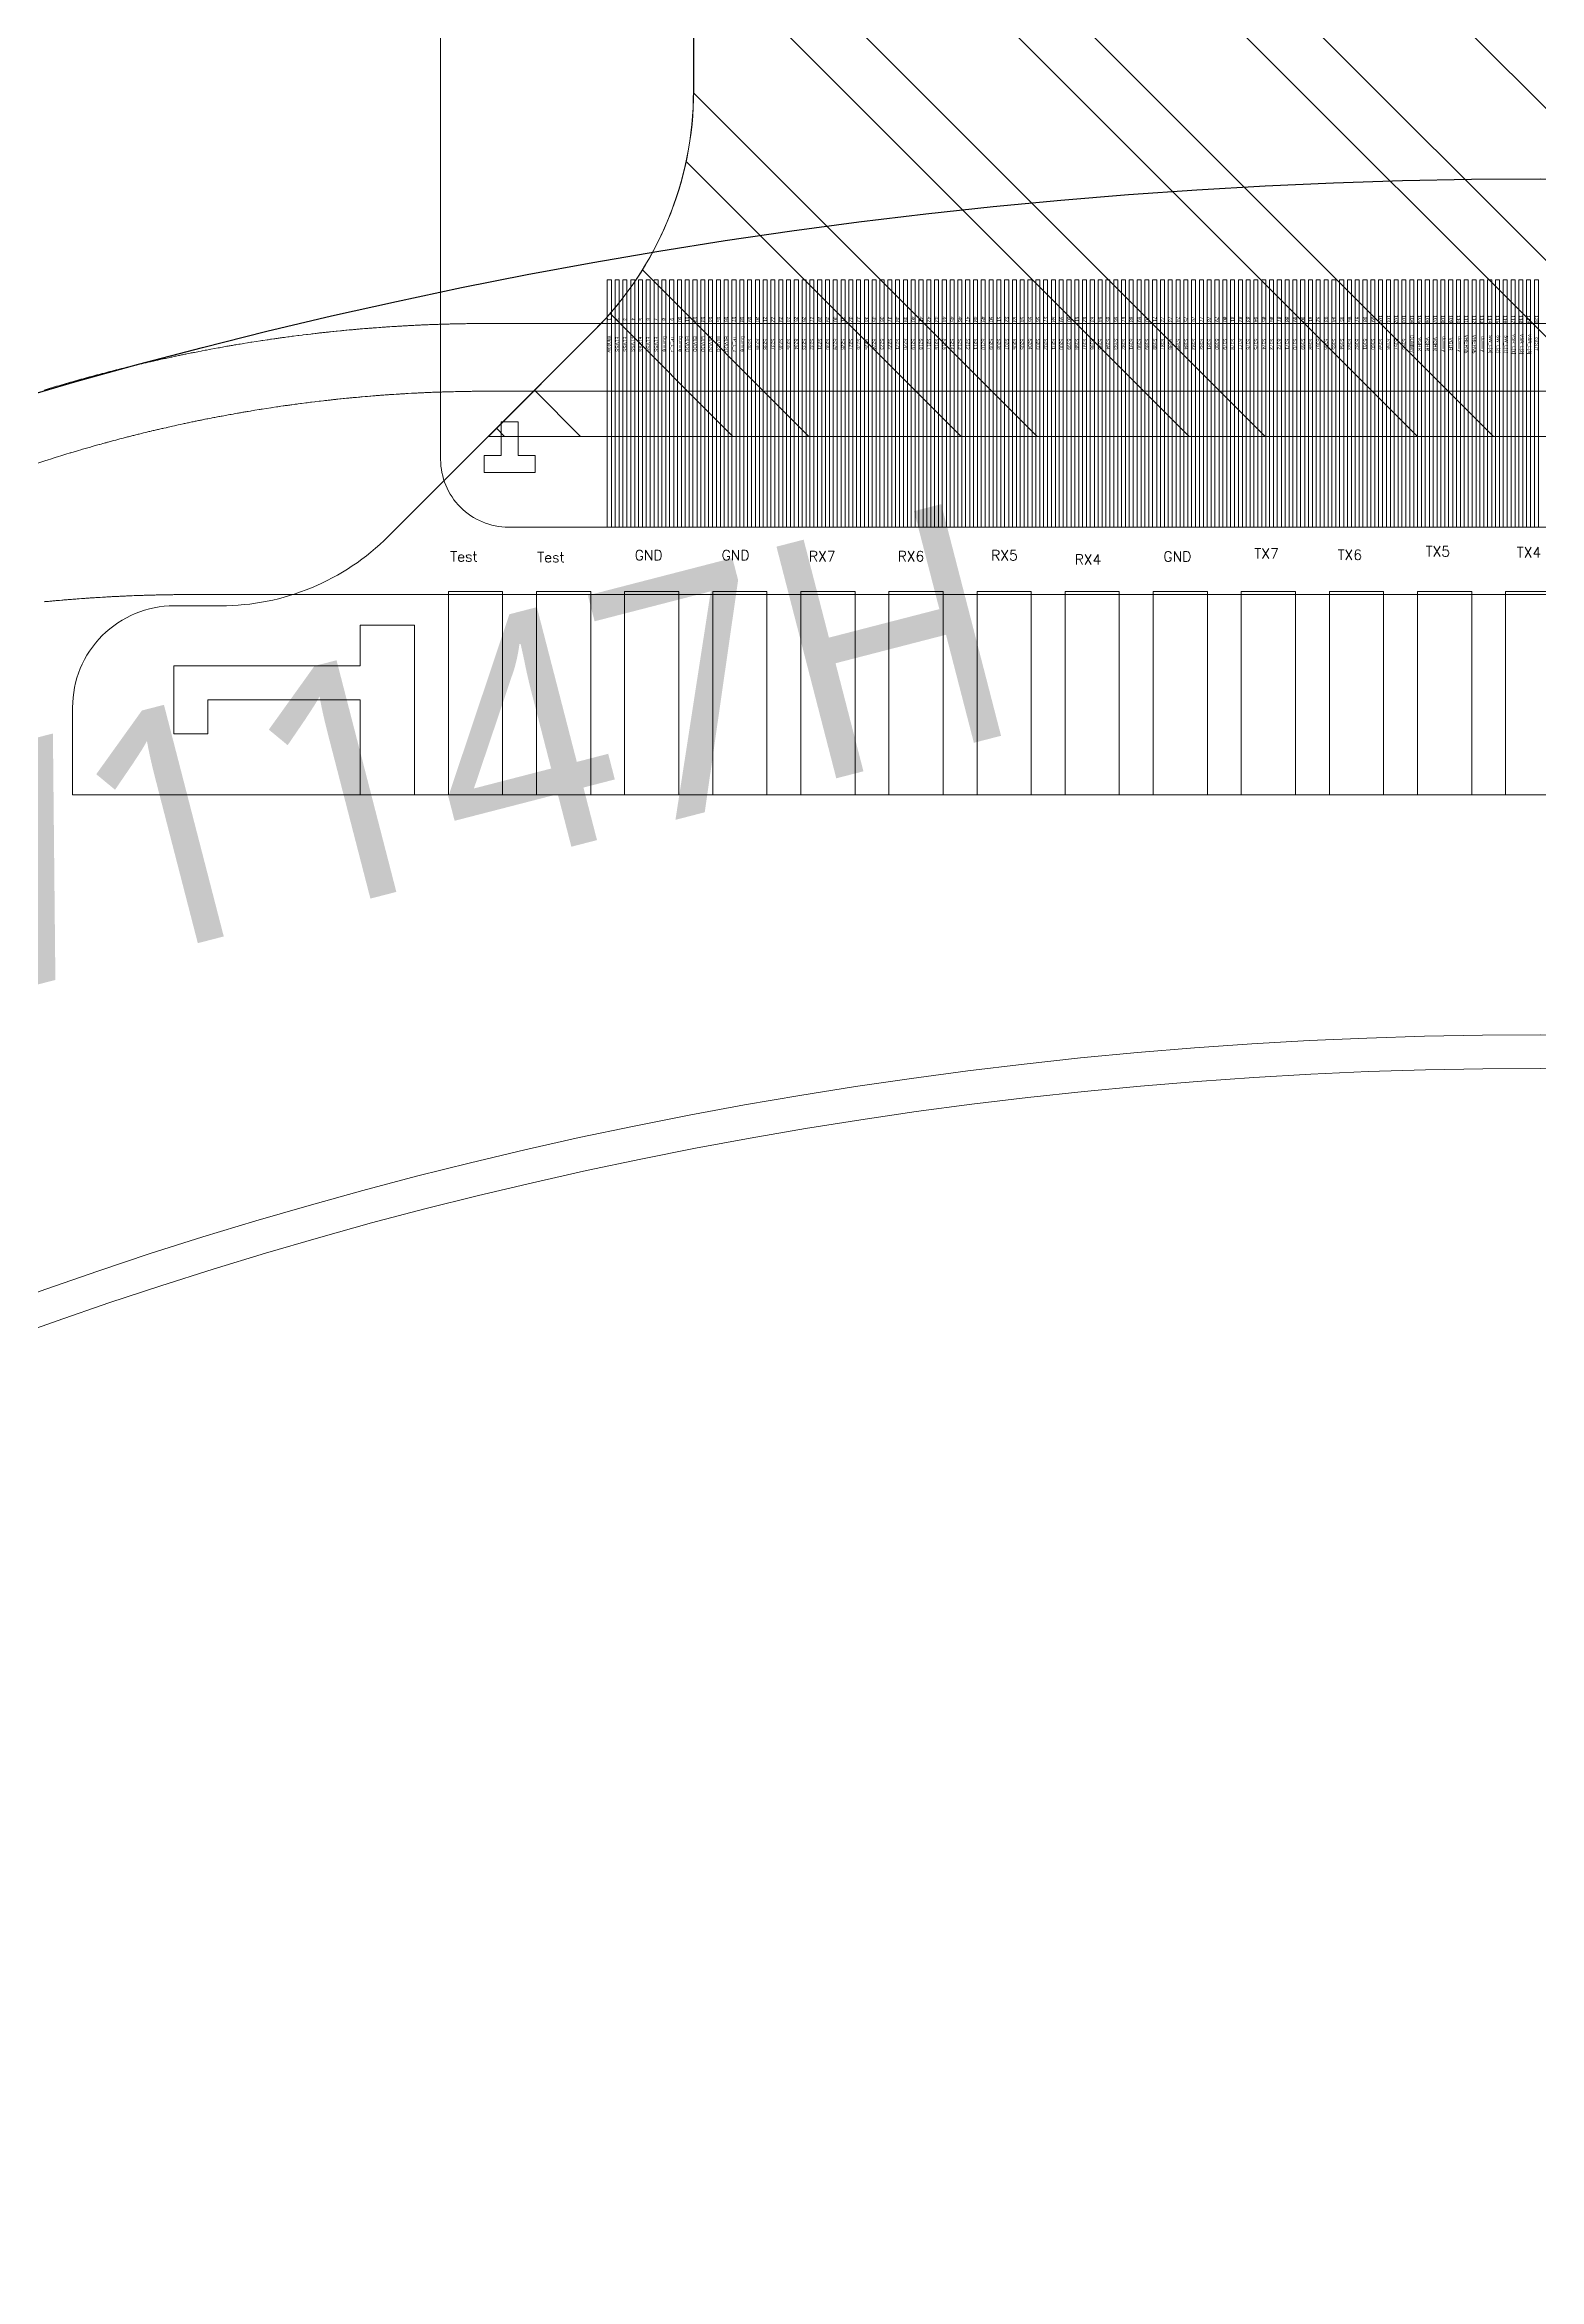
# Model space of a CAD drawing. Header units: millimetres. Extents: x 1403 to 2381, y 158 to 387.
# Drawn here: x 2267.98 to 2272.39, y 290.97 to 297.57 of the extents above; entities that cross this region are included whole.
import ezdxf
from ezdxf.enums import TextEntityAlignment as Align
from ezdxf.lldxf.tags import DXFTag

# ---------------------------------------------------------------- set-up
doc = ezdxf.new("R2010")
doc.units = ezdxf.units.MM
doc.layers.get('0').update_dxf_attribs({"lineweight": 5})
for name, color, linetype, lineweight in [('COF', 2, 'Continuous', 5), ('DIM', 3, 'Continuous', 5), ('Encap', 210, 'Continuous', 5), ('FPC', 50, 'Continuous', 5), ('ITO', 2, 'Continuous', 5), ('lens', 6, 'Continuous', 13)]:
    doc.layers.add(name, color=color, linetype=linetype, lineweight=lineweight)
doc.layers.add('COVER LENS', color=6, linetype='Continuous')
doc.styles.add('MBC_Arial_Font', font='arial.ttf')
doc.styles.get("Standard").update_dxf_attribs({"font": 'txt', "bigfont": 'gbcbig.shx'})
tags = doc.linetypes.add('CENTER', pattern=[0.6, 0.375, -0.075, 0.075, -0.075]).pattern_tags.tags
tags[10:11] = [DXFTag(74, 4), DXFTag(75, 0), DXFTag(340, '0'), DXFTag(46, 1.0), DXFTag(50, 0.0), DXFTag(44, 0.0), DXFTag(45, 0.0)]
tags[8:9] = [DXFTag(74, 4), DXFTag(75, 0), DXFTag(340, '0'), DXFTag(46, 1.0), DXFTag(50, 0.0), DXFTag(44, 0.0), DXFTag(45, 0.0)]
tags[6:7] = [DXFTag(74, 4), DXFTag(75, 0), DXFTag(340, '0'), DXFTag(46, 1.0), DXFTag(50, 0.0), DXFTag(44, 0.0), DXFTag(45, 0.0)]
tags[4:5] = [DXFTag(74, 4), DXFTag(75, 0), DXFTag(340, '0'), DXFTag(46, 1.0), DXFTag(50, 0.0), DXFTag(44, 0.0), DXFTag(45, 0.0)]

# ---------------------------------------------------------------- blocks, each defined once
blk = doc.blocks.new('R104A3M-001-PNL-V01-C')
at = {"layer": 'Encap', "linetype": 'Continuous', "lineweight": 5}
blk.add_lwpolyline([(260.5322, 329.9641), (260.5354, 329.9645), (260.5387, 329.9648), (260.5451, 329.9654), (260.5484, 329.9657), (260.5548, 329.9663), (260.5581, 329.9666), (260.5645, 329.9672), (260.5678, 329.9675), (260.5742, 329.9681), (260.5775, 329.9683), (260.5839, 329.9689), (260.5872, 329.9692), (260.5904, 329.9695), (260.5937, 329.9697), (260.6001, 329.9703), (260.6034, 329.9705), (260.6098, 329.9711), (260.6131, 329.9713), (260.6163, 329.9716), (260.6196, 329.9718), (260.6228, 329.9721), (260.626, 329.9723), (260.6293, 329.9726), (260.6325, 329.9728), (260.6358, 329.9731), (260.6422, 329.9735), (260.6455, 329.9738), (260.6487, 329.974), (260.652, 329.9742), (260.6552, 329.9745), (260.6584, 329.9747), (260.6617, 329.9749), (260.6649, 329.9751), (260.6682, 329.9754), (260.6714, 329.9756), (260.6747, 329.9758), (260.6811, 329.9762), (260.6844, 329.9764), (260.6876, 329.9766), (260.6909, 329.9768), (260.6941, 329.977), (260.6974, 329.9772), (260.7038, 329.9776), (260.7071, 329.9778), (260.7103, 329.978), (260.7136, 329.9782), (260.7168, 329.9784), (260.7201, 329.9785), (260.7265, 329.9789), (260.7298, 329.9791), (260.733, 329.9793), (260.7363, 329.9794), (260.7395, 329.9796), (260.7428, 329.9798), (260.746, 329.9799), (260.7493, 329.9801), (260.7525, 329.9802), (260.7557, 329.9804), (260.759, 329.9805), (260.7622, 329.9807), (260.7655, 329.9808), (260.7687, 329.981), (260.772, 329.9811), (260.7752, 329.9813), (260.7785, 329.9814), (260.7817, 329.9816), (260.785, 329.9817), (260.7882, 329.9818), (260.7915, 329.982), (260.7979, 329.9822), (260.8012, 329.9823), (260.8044, 329.9824), (260.8077, 329.9826), (260.8109, 329.9827), (260.8142, 329.9828), (260.8174, 329.9829), (260.8207, 329.983), (260.8239, 329.9831), (260.8272, 329.9832), (260.8304, 329.9833), (260.8337, 329.9834), (260.8369, 329.9835), (260.8402, 329.9836), (260.8434, 329.9837), (260.8467, 329.9838), (260.8499, 329.9839), (260.8532, 329.984), (260.8564, 329.9841), (260.8596, 329.9841), (260.8629, 329.9842), (260.8661, 329.9843), (260.8694, 329.9844), (260.8726, 329.9844), (260.8759, 329.9845), (260.8791, 329.9846), (260.8824, 329.9846), (260.8856, 329.9847), (260.8889, 329.9848), (260.8921, 329.9848), (260.8954, 329.9849), (260.8986, 329.9849), (260.9019, 329.985), (260.9051, 329.985), (260.9084, 329.9851), (260.9116, 329.9851), (260.9149, 329.9852), (260.9214, 329.9852), (260.9246, 329.9853), (260.9311, 329.9853), (260.9344, 329.9854), (260.9474, 329.9854), (260.9506, 329.9855), (268.9443, 329.9855)], dxfattribs=at)
at = {"layer": 'Encap', "linetype": 'CENTER', "lineweight": 5}
blk.add_circle((264.9483, 315.4122), 13.175, dxfattribs=at)
at = {"layer": 'ITO', "linetype": 'Continuous', "lineweight": 5}
blk.add_lwpolyline([(268.067, 330.7855), (261.828, 330.7855), (261.8248, 330.7854), (261.8118, 330.7854), (261.8085, 330.7853), (261.802, 330.7853), (261.7988, 330.7852), (261.7923, 330.7852), (261.789, 330.7851), (261.7858, 330.7851), (261.7825, 330.785), (261.7793, 330.785), (261.776, 330.7849), (261.7728, 330.7849), (261.7695, 330.7848), (261.7663, 330.7848), (261.763, 330.7847), (261.7598, 330.7846), (261.7565, 330.7846), (261.7533, 330.7845), (261.75, 330.7844), (261.7468, 330.7844), (261.7435, 330.7843), (261.7403, 330.7842), (261.737, 330.7841), (261.7338, 330.7841), (261.7306, 330.784), (261.7273, 330.7839), (261.7241, 330.7838), (261.7208, 330.7837), (261.7176, 330.7836), (261.7143, 330.7835), (261.7111, 330.7834), (261.7078, 330.7833), (261.7046, 330.7832), (261.7013, 330.7831), (261.6981, 330.783), (261.6948, 330.7829), (261.6916, 330.7828), (261.6883, 330.7827), (261.6851, 330.7826), (261.6818, 330.7824), (261.6786, 330.7823), (261.6753, 330.7822), (261.6689, 330.782), (261.6656, 330.7818), (261.6624, 330.7817), (261.6591, 330.7816), (261.6559, 330.7814), (261.6526, 330.7813), (261.6494, 330.7811), (261.6461, 330.781), (261.6429, 330.7808), (261.6396, 330.7807), (261.6364, 330.7805), (261.6331, 330.7804), (261.6299, 330.7802), (261.6267, 330.7801), (261.6234, 330.7799), (261.6202, 330.7798), (261.6169, 330.7796), (261.6137, 330.7794), (261.6104, 330.7793), (261.6072, 330.7791), (261.6039, 330.7789), (261.5975, 330.7785), (261.5942, 330.7784), (261.591, 330.7782), (261.5877, 330.778), (261.5845, 330.7778), (261.5812, 330.7776), (261.5748, 330.7772), (261.5715, 330.777), (261.5683, 330.7768), (261.565, 330.7766), (261.5618, 330.7764), (261.5585, 330.7762), (261.5521, 330.7758), (261.5488, 330.7756), (261.5456, 330.7754), (261.5423, 330.7751), (261.5391, 330.7749), (261.5358, 330.7747), (261.5326, 330.7745), (261.5294, 330.7742), (261.5261, 330.774), (261.5229, 330.7738), (261.5196, 330.7735), (261.5132, 330.7731), (261.5099, 330.7728), (261.5067, 330.7726), (261.5034, 330.7723), (261.5002, 330.7721), (261.497, 330.7718), (261.4937, 330.7716), (261.4905, 330.7713), (261.4872, 330.7711), (261.4808, 330.7705), (261.4775, 330.7703), (261.4711, 330.7697), (261.4678, 330.7695), (261.4646, 330.7692), (261.4613, 330.7689), (261.4549, 330.7683), (261.4516, 330.7681), (261.4452, 330.7675), (261.4419, 330.7672), (261.4355, 330.7666), (261.4322, 330.7663), (261.4258, 330.7657), (261.4225, 330.7654), (261.4161, 330.7648), (261.4128, 330.7645), (261.4096, 330.7641), (261.4063, 330.7638), (261.3967, 330.7629), (261.3934, 330.7625), (261.387, 330.7619), (261.3837, 330.7615), (261.3773, 330.7609), (261.374, 330.7605), (261.3708, 330.7602), (261.3676, 330.7598), (261.3643, 330.7595), (261.3611, 330.7591), (261.3579, 330.7588), (261.3546, 330.7584), (261.3514, 330.7581), (261.3482, 330.7577), (261.345, 330.7574), (261.3417, 330.757), (261.3385, 330.7566), (261.3353, 330.7563), (261.332, 330.7559), (261.3256, 330.7551), (261.3224, 330.7548), (261.3191, 330.7544), (261.3095, 330.7532), (261.3062, 330.7528), (261.2966, 330.7516), (261.2933, 330.7512), (261.2837, 330.75), (261.2804, 330.7496), (261.2676, 330.748), (261.2643, 330.7476), (261.2611, 330.7471), (261.2547, 330.7463), (261.2514, 330.7458), (261.245, 330.745), (261.2418, 330.7445), (261.2386, 330.7441), (261.2353, 330.7437), (261.2321, 330.7432), (261.2289, 330.7428), (261.2257, 330.7423), (261.2225, 330.7419), (261.2193, 330.7414), (261.216, 330.741), (261.2128, 330.7405), (261.2096, 330.7401), (261.2032, 330.7391), (261.2, 330.7387), (261.1967, 330.7382), (261.1935, 330.7377), (261.1903, 330.7373), (261.1775, 330.7353), (261.1743, 330.7349), (261.171, 330.7344), (261.1454, 330.7304), (261.1421, 330.7299), (261.1357, 330.7289), (261.1325, 330.7283), (261.1197, 330.7263), (261.1165, 330.7257), (261.1101, 330.7247), (261.1069, 330.7241), (261.1005, 330.7231), (261.0973, 330.7225), (261.0941, 330.722), (261.0909, 330.7214), (261.0876, 330.7209), (261.0844, 330.7203), (261.0812, 330.7198), (261.078, 330.7192), (261.0748, 330.7187), (261.0716, 330.7181), (261.0684, 330.7176), (261.062, 330.7164), (261.0588, 330.7159), (261.0524, 330.7147), (261.0493, 330.7141), (261.0461, 330.7136), (261.0237, 330.7094), (261.0205, 330.7089), (261.0109, 330.7071), (261.0077, 330.7064), (260.9981, 330.7046), (260.995, 330.704), (260.9886, 330.7028), (260.9854, 330.7021), (260.9758, 330.7003), (260.9726, 330.6996), (260.9694, 330.699), (260.9663, 330.6984), (260.9631, 330.6977), (260.9567, 330.6965), (260.9535, 330.6958), (260.9503, 330.6952), (260.9472, 330.6945), (260.944, 330.6939), (260.9408, 330.6932), (260.9376, 330.6926), (260.9312, 330.6912), (260.9281, 330.6906), (260.9217, 330.6892), (260.9185, 330.6886), (260.9153, 330.6879), (260.9122, 330.6872), (260.909, 330.6865), (260.9058, 330.6859), (260.9026, 330.6852), (260.8995, 330.6845), (260.8899, 330.6824), (260.8868, 330.6817), (260.8836, 330.6811), (260.8772, 330.6797), (260.8741, 330.679), (260.8709, 330.6782), (260.8677, 330.6775), (260.8646, 330.6768), (260.855, 330.6747), (260.8519, 330.674), (260.8487, 330.6733), (260.8455, 330.6725), (260.8424, 330.6718), (260.836, 330.6704), (260.8329, 330.6696), (260.8265, 330.6682), (260.8234, 330.6674), (260.8202, 330.6667), (260.8171, 330.6659), (260.8139, 330.6652), (260.8107, 330.6644), (260.8076, 330.6637), (260.8044, 330.6629), (260.8012, 330.6622), (260.7981, 330.6614), (260.7949, 330.6607), (260.7918, 330.6599), (260.7886, 330.6591), (260.7855, 330.6584), (260.7791, 330.6568), (260.776, 330.6561), (260.7728, 330.6553), (260.7697, 330.6545), (260.7665, 330.6537), (260.7634, 330.653), (260.7602, 330.6522), (260.7571, 330.6514), (260.7539, 330.6506), (260.7508, 330.6498), (260.7476, 330.649), (260.7445, 330.6482), (260.7413, 330.6474), (260.7382, 330.6466), (260.735, 330.6458), (260.7319, 330.645), (260.7287, 330.6442), (260.7256, 330.6434), (260.7224, 330.6426), (260.7193, 330.6418), (260.7161, 330.641), (260.713, 330.6401), (260.7098, 330.6393), (260.7036, 330.6377), (260.7004, 330.6368), (260.6973, 330.636), (260.6941, 330.6352), (260.691, 330.6343), (260.6879, 330.6335), (260.6847, 330.6327), (260.6816, 330.6318), (260.6784, 330.631), (260.6753, 330.6301), (260.6722, 330.6293), (260.669, 330.6284), (260.6659, 330.6276), (260.6628, 330.6267), (260.6596, 330.6259), (260.6565, 330.625), (260.6534, 330.6242), (260.6502, 330.6233), (260.6471, 330.6224), (260.644, 330.6216), (260.6408, 330.6207), (260.6377, 330.6198), (260.6346, 330.619), (260.6314, 330.6181), (260.6221, 330.6154), (260.6189, 330.6145), (260.6158, 330.6137), (260.6096, 330.6119), (260.6064, 330.611), (260.594, 330.6074), (260.5908, 330.6065), (260.5846, 330.6047), (260.5815, 330.6037), (260.5784, 330.6028), (260.5752, 330.6019), (260.569, 330.6001), (260.5659, 330.5991), (260.5566, 330.5964), (260.5534, 330.5954), (260.5503, 330.5945), (260.5472, 330.5935), (260.541, 330.5917), (260.5379, 330.5907), (260.5348, 330.5898), (260.5317, 330.5888)], dxfattribs=at)
blk = doc.blocks.new('R104A3M-001-Fom-V01-A')
at = {"layer": 'DIM', "color": 32, "lineweight": 5}
blk.add_lwpolyline([(3.1156, 15.1733), (-3.1171, 15.1733), (-3.1203, 15.1732), (-3.1334, 15.1732), (-3.1367, 15.1731), (-3.1431, 15.1731), (-3.1463, 15.173), (-3.1529, 15.173), (-3.1562, 15.1729), (-3.1594, 15.1729), (-3.1627, 15.1728), (-3.1659, 15.1728), (-3.1692, 15.1727), (-3.1724, 15.1727), (-3.1757, 15.1726), (-3.1789, 15.1726), (-3.1792, 15.1726), (-3.1853, 15.1724), (-3.1886, 15.1724), (-3.1887, 15.1724), (-3.1952, 15.1722), (-3.1984, 15.1722), (-3.1987, 15.1722), (-3.2017, 15.1721), (-3.2082, 15.1719), (-3.2113, 15.1719), (-3.2114, 15.1719), (-3.2149, 15.1718), (-3.2179, 15.1717), (-3.2214, 15.1716), (-3.2244, 15.1715), (-3.2279, 15.1714), (-3.2309, 15.1713), (-3.2344, 15.1712), (-3.2374, 15.1711), (-3.2409, 15.171), (-3.2439, 15.1709), (-3.2474, 15.1708), (-3.2504, 15.1707), (-3.2539, 15.1706), (-3.254, 15.1706), (-3.2573, 15.1704), (-3.2634, 15.1702), (-3.2669, 15.1701), (-3.2702, 15.17), (-3.2735, 15.1698), (-3.2796, 15.1696), (-3.2799, 15.1696), (-3.2831, 15.1694), (-3.2864, 15.1693), (-3.2896, 15.1691), (-3.2929, 15.169), (-3.2961, 15.1688), (-3.2994, 15.1687), (-3.3026, 15.1685), (-3.3059, 15.1684), (-3.309, 15.1682), (-3.3124, 15.1681), (-3.3157, 15.1679), (-3.3189, 15.1678), (-3.3191, 15.1678), (-3.3253, 15.1674), (-3.3286, 15.1673), (-3.3288, 15.1673), (-3.3321, 15.1671), (-3.3415, 15.1665), (-3.3448, 15.1664), (-3.345, 15.1664), (-3.3483, 15.1662), (-3.3515, 15.166), (-3.3548, 15.1658), (-3.3612, 15.1654), (-3.3645, 15.1652), (-3.3677, 15.165), (-3.371, 15.1648), (-3.3742, 15.1646), (-3.3775, 15.1644), (-3.3839, 15.164), (-3.3872, 15.1638), (-3.3874, 15.1638), (-3.3907, 15.1635), (-3.3969, 15.1631), (-3.4001, 15.1629), (-3.4035, 15.1626), (-3.4099, 15.1622), (-3.4101, 15.1622), (-3.4134, 15.1619), (-3.4198, 15.1615), (-3.4231, 15.1612), (-3.4263, 15.161), (-3.4296, 15.1607), (-3.4325, 15.1605), (-3.4359, 15.1602), (-3.4392, 15.16), (-3.4424, 15.1597), (-3.4457, 15.1595), (-3.4521, 15.1589), (-3.4554, 15.1587), (-3.4618, 15.1581), (-3.4651, 15.1579), (-3.4653, 15.1578), (-3.4686, 15.1575), (-3.478, 15.1567), (-3.4813, 15.1565), (-3.4847, 15.1561), (-3.488, 15.1558), (-3.4944, 15.1552), (-3.4977, 15.1549), (-3.5041, 15.1543), (-3.5074, 15.154), (-3.5138, 15.1534), (-3.514, 15.1534), (-3.5172, 15.153), (-3.5236, 15.1524), (-3.5302, 15.1518), (-3.5335, 15.1514), (-3.5399, 15.1508), (-3.5432, 15.1504), (-3.5496, 15.1498), (-3.5529, 15.1494), (-3.5557, 15.1492), (-3.5592, 15.1487), (-3.5625, 15.1484), (-3.5654, 15.1481), (-3.569, 15.1477), (-3.5723, 15.1473), (-3.5751, 15.1471), (-3.5783, 15.1467), (-3.5819, 15.1463), (-3.5821, 15.1463), (-3.588, 15.1456), (-3.5916, 15.1452), (-3.5918, 15.1452), (-3.6009, 15.1441), (-3.6045, 15.1437), (-3.6047, 15.1437), (-3.6143, 15.1425), (-3.6176, 15.1421), (-3.6272, 15.1409), (-3.6305, 15.1405), (-3.6401, 15.1393), (-3.6434, 15.1389), (-3.6562, 15.1373), (-3.6565, 15.1373), (-3.6593, 15.1368), (-3.6662, 15.136), (-3.6695, 15.1355), (-3.6754, 15.1347), (-3.6786, 15.1342), (-3.6852, 15.1334), (-3.6855, 15.1334), (-3.6883, 15.1329), (-3.6915, 15.1325), (-3.6947, 15.132), (-3.6979, 15.1316), (-3.7015, 15.1311), (-3.7048, 15.1307), (-3.7076, 15.1302), (-3.7108, 15.1298), (-3.7172, 15.1288), (-3.7209, 15.1284), (-3.7212, 15.1283), (-3.7269, 15.1274), (-3.7301, 15.127), (-3.7429, 15.125), (-3.7466, 15.1246), (-3.7469, 15.1245), (-3.7725, 15.1205), (-3.7758, 15.12), (-3.7787, 15.1196), (-3.7819, 15.119), (-3.7947, 15.117), (-3.7979, 15.1164), (-3.8043, 15.1154), (-3.8075, 15.1148), (-3.8139, 15.1138), (-3.8171, 15.1132), (-3.8203, 15.1127), (-3.8239, 15.112), (-3.8272, 15.1115), (-3.83, 15.111), (-3.8332, 15.1105), (-3.8364, 15.1099), (-3.8396, 15.1094), (-3.8428, 15.1088), (-3.846, 15.1083), (-3.8524, 15.1071), (-3.8556, 15.1066), (-3.8584, 15.106), (-3.8645, 15.1049), (-3.8683, 15.1043), (-3.8907, 15.1001), (-3.8939, 15.0996), (-3.8976, 15.0989), (-3.9008, 15.0982), (-3.9127, 15.0959), (-3.9158, 15.0953), (-3.9199, 15.0946), (-3.9231, 15.0939), (-3.9327, 15.0921), (-3.9359, 15.0914), (-3.9414, 15.0903), (-3.9416, 15.0903), (-3.9454, 15.0895), (-3.9518, 15.0883), (-3.955, 15.0876), (-3.9575, 15.0871), (-3.9606, 15.0864), (-3.9645, 15.0857), (-3.9677, 15.085), (-3.9709, 15.0844), (-3.9767, 15.0831), (-3.9798, 15.0825), (-3.9868, 15.081), (-3.9899, 15.0804), (-3.9927, 15.0798), (-3.9995, 15.0783), (-4.0026, 15.0777), (-4.0054, 15.0771), (-4.015, 15.075), (-4.021, 15.0736), (-4.0249, 15.0729), (-4.0277, 15.0723), (-4.0279, 15.0722), (-4.0317, 15.0713), (-4.0372, 15.0701), (-4.0403, 15.0694), (-4.0499, 15.0673), (-4.053, 15.0666), (-4.0539, 15.0664), (-4.0565, 15.0657), (-4.0625, 15.0644), (-4.0659, 15.0636), (-4.069, 15.0628), (-4.0754, 15.0614), (-4.0785, 15.0606), (-4.0817, 15.0599), (-4.0848, 15.0591), (-4.0887, 15.0583), (-4.0913, 15.0576), (-4.0944, 15.0569), (-4.0982, 15.056), (-4.1007, 15.0554), (-4.1038, 15.0546), (-4.107, 15.0539), (-4.1072, 15.0539), (-4.1134, 15.0523), (-4.1165, 15.0516), (-4.1229, 15.05), (-4.126, 15.0493), (-4.1262, 15.0493), (-4.1293, 15.0485), (-4.1355, 15.0469), (-4.1386, 15.0462), (-4.1388, 15.0462), (-4.1419, 15.0454), (-4.1451, 15.0446), (-4.1482, 15.0438), (-4.1514, 15.043), (-4.1545, 15.0422), (-4.1577, 15.0414), (-4.1608, 15.0406), (-4.164, 15.0398), (-4.1671, 15.039), (-4.1703, 15.0382), (-4.1734, 15.0374), (-4.1766, 15.0366), (-4.1797, 15.0358), (-4.18, 15.0357), (-4.1831, 15.0348), (-4.1892, 15.0333), (-4.1926, 15.0324), (-4.1958, 15.0315), (-4.2017, 15.03), (-4.202, 15.0299), (-4.2044, 15.0292), (-4.2111, 15.0275), (-4.2114, 15.0274), (-4.2145, 15.0265), (-4.2177, 15.0257), (-4.2201, 15.025), (-4.224, 15.024), (-4.2272, 15.0231), (-4.2295, 15.0225), (-4.2333, 15.0214), (-4.2365, 15.0206), (-4.2389, 15.0199), (-4.2428, 15.0189), (-4.2431, 15.0188), (-4.2483, 15.0173), (-4.2522, 15.0163), (-4.2525, 15.0162), (-4.2577, 15.0147), (-4.2616, 15.0137), (-4.2619, 15.0136), (-4.2712, 15.0109), (-4.2773, 15.0092), (-4.2796, 15.0086), (-4.2837, 15.0074), (-4.2869, 15.0065), (-4.2993, 15.0029), (-4.3025, 15.002), (-4.3051, 15.0013), (-4.3082, 15.0003), (-4.3149, 14.9983), (-4.3181, 14.9974), (-4.3207, 14.9967), (-4.3238, 14.9957), (-4.334, 14.9927), (-4.3372, 14.9917), (-4.3394, 14.9911), (-4.3425, 14.9901), (-4.3487, 14.9883), (-4.3518, 14.9873), (-4.3549, 14.9864), (-4.358, 14.9854), (-4.3611, 14.9845), (-4.3642, 14.9835), (-4.3673, 14.9826), (-4.3735, 14.9806), (-4.3766, 14.9797), (-4.3805, 14.9784), (-4.3837, 14.9775), (-4.3922, 14.9748), (-4.3943, 14.9741), (-4.3945, 14.9741), (-4.4076, 14.9699), (-4.4107, 14.969), (-4.4351, 14.9611)], dxfattribs=at)
blk = doc.blocks.new('R104A3M-002-COF-V01-C')
at = {"layer": 'COF', "color": 4}
blk.add_lwpolyline([(532.5433, -65.0132), (526.4759, -65.0132, 0.414214), (526.2759, -65.2132), (526.2759, -67.9069, -0.26363), (526.1786, -68.0784), (524.7526, -68.9327, 0.26363), (524.5096, -69.3617), (524.5096, -72.2351, -0.201366), (524.4497, -72.3779), (523.2514, -73.5537, 0.201366), (523.1915, -73.6964), (523.1915, -76.3515, 0.414214), (523.3915, -76.5515), (535.6276, -76.5515, 0.414214), (535.8276, -76.3515), (535.8276, -73.6964, 0.201366), (535.7677, -73.5537), (534.5695, -72.3779, -0.201366), (534.5096, -72.2351), (534.5096, -69.3617, 0.26363), (534.2665, -68.9327), (532.8405, -68.0784, -0.26363), (532.7433, -67.9069), (532.7433, -65.2132, 0.414214)], format="xyb", close=True, dxfattribs=at)
at = {"layer": 'COF'}
for points in [[(529.5036, -65.0132), (529.5036, -65.7432), (529.5156, -65.7432), (529.5156, -65.0132)], [(529.5386, -65.0132), (529.5386, -65.7432), (529.5266, -65.7432), (529.5266, -65.0132)], [(529.5615, -65.0132), (529.5615, -65.7432), (529.5495, -65.7432), (529.5495, -65.0132)], [(529.5845, -65.0132), (529.5845, -65.7432), (529.5725, -65.7432), (529.5725, -65.0132)], [(529.6075, -65.0132), (529.6075, -65.7432), (529.5955, -65.7432), (529.5955, -65.0132)], [(529.6305, -65.0132), (529.6305, -65.7432), (529.6185, -65.7432), (529.6185, -65.0132)], [(529.6535, -65.0132), (529.6535, -65.7432), (529.6415, -65.7432), (529.6415, -65.0132)], [(529.6995, -65.0132), (529.6875, -65.0132), (529.6875, -65.7432), (529.6995, -65.7432)], [(529.7225, -65.0132), (529.7105, -65.0132), (529.7105, -65.7432), (529.7225, -65.7432)], [(529.7685, -65.0132), (529.7685, -65.7432), (529.7565, -65.7432), (529.7565, -65.0132)], [(529.8144, -65.0132), (529.8024, -65.0132), (529.8024, -65.7432), (529.8144, -65.7432)], [(529.8374, -65.0132), (529.8254, -65.0132), (529.8254, -65.7432), (529.8374, -65.7432)], [(529.8604, -65.0132), (529.8484, -65.0132), (529.8484, -65.7432), (529.8604, -65.7432)], [(529.9064, -65.0132), (529.8944, -65.0132), (529.8944, -65.7432), (529.9064, -65.7432)], [(529.9294, -65.0132), (529.9174, -65.0132), (529.9174, -65.7432), (529.9294, -65.7432)], [(529.9524, -65.0132), (529.9404, -65.0132), (529.9404, -65.7432), (529.9524, -65.7432)], [(529.9754, -65.0132), (529.9754, -65.7432), (529.9634, -65.7432), (529.9634, -65.0132)], [(529.9984, -65.0132), (529.9864, -65.0132), (529.9864, -65.7432), (529.9984, -65.7432)], [(530.0214, -65.0132), (530.0214, -65.7432), (530.0094, -65.7432), (530.0094, -65.0132)], [(530.0444, -65.0132), (530.0444, -65.7432), (530.0324, -65.7432), (530.0324, -65.0132)], [(530.0673, -65.0132), (530.0673, -65.7432), (530.0553, -65.7432), (530.0553, -65.0132)], [(530.0903, -65.0132), (530.0903, -65.7432), (530.0783, -65.7432), (530.0783, -65.0132)], [(530.1133, -65.0132), (530.1013, -65.0132), (530.1013, -65.7432), (530.1133, -65.7432)], [(530.1363, -65.0132), (530.1363, -65.7432), (530.1243, -65.7432), (530.1243, -65.0132)], [(530.1593, -65.0132), (530.1473, -65.0132), (530.1473, -65.7432), (530.1593, -65.7432)], [(530.1823, -65.0132), (530.1703, -65.0132), (530.1703, -65.7432), (530.1823, -65.7432)], [(530.2053, -65.0132), (530.2053, -65.7432), (530.1933, -65.7432), (530.1933, -65.0132)], [(530.2283, -65.0132), (530.2163, -65.0132), (530.2163, -65.7432), (530.2283, -65.7432)], [(530.2513, -65.0132), (530.2513, -65.7432), (530.2393, -65.7432), (530.2393, -65.0132)], [(530.2743, -65.0132), (530.2743, -65.7432), (530.2623, -65.7432), (530.2623, -65.0132)], [(530.2973, -65.0132), (530.2973, -65.7432), (530.2853, -65.7432), (530.2853, -65.0132)], [(530.3202, -65.0132), (530.3082, -65.0132), (530.3082, -65.7432), (530.3202, -65.7432)], [(530.3432, -65.0132), (530.3312, -65.0132), (530.3312, -65.7432), (530.3432, -65.7432)], [(530.3662, -65.0132), (530.3662, -65.7432), (530.3542, -65.7432), (530.3542, -65.0132)], [(530.3892, -65.0132), (530.3772, -65.0132), (530.3772, -65.7432), (530.3892, -65.7432)], [(530.4122, -65.0132), (530.4122, -65.7432), (530.4002, -65.7432), (530.4002, -65.0132)], [(530.4352, -65.0132), (530.4352, -65.7432), (530.4232, -65.7432), (530.4232, -65.0132)], [(530.4582, -65.0132), (530.4582, -65.7432), (530.4462, -65.7432), (530.4462, -65.0132)], [(530.4812, -65.0132), (530.4692, -65.0132), (530.4692, -65.7432), (530.4812, -65.7432)], [(530.5042, -65.0132), (530.5042, -65.7432), (530.4922, -65.7432), (530.4922, -65.0132)], [(530.5272, -65.0132), (530.5152, -65.0132), (530.5152, -65.7432), (530.5272, -65.7432)], [(530.5502, -65.0132), (530.5382, -65.0132), (530.5382, -65.7432), (530.5502, -65.7432)], [(530.5731, -65.0132), (530.5731, -65.7432), (530.5611, -65.7432), (530.5611, -65.0132)], [(530.5961, -65.0132), (530.5841, -65.0132), (530.5841, -65.7432), (530.5961, -65.7432)], [(530.6191, -65.0132), (530.6191, -65.7432), (530.6071, -65.7432), (530.6071, -65.0132)], [(530.6421, -65.0132), (530.6421, -65.7432), (530.6301, -65.7432), (530.6301, -65.0132)], [(530.6651, -65.0132), (530.6531, -65.0132), (530.6531, -65.7432), (530.6651, -65.7432)], [(530.6881, -65.0132), (530.6881, -65.7432), (530.6761, -65.7432), (530.6761, -65.0132)], [(530.7111, -65.0132), (530.6991, -65.0132), (530.6991, -65.7432), (530.7111, -65.7432)], [(530.7341, -65.0132), (530.7221, -65.0132), (530.7221, -65.7432), (530.7341, -65.7432)], [(530.7571, -65.0132), (530.7451, -65.0132), (530.7451, -65.7432), (530.7571, -65.7432)], [(530.7801, -65.0132), (530.7801, -65.7432), (530.7681, -65.7432), (530.7681, -65.0132)], [(530.8031, -65.0132), (530.8031, -65.7432), (530.7911, -65.7432), (530.7911, -65.0132)], [(530.826, -65.0132), (530.826, -65.7432), (530.814, -65.7432), (530.814, -65.0132)], [(530.849, -65.0132), (530.849, -65.7432), (530.837, -65.7432), (530.837, -65.0132)], [(530.872, -65.0132), (530.872, -65.7432), (530.86, -65.7432), (530.86, -65.0132)], [(530.895, -65.0132), (530.895, -65.7432), (530.883, -65.7432), (530.883, -65.0132)], [(530.918, -65.0132), (530.906, -65.0132), (530.906, -65.7432), (530.918, -65.7432)], [(530.941, -65.0132), (530.941, -65.7432), (530.929, -65.7432), (530.929, -65.0132)], [(530.952, -65.0132), (530.964, -65.0132), (530.964, -65.7432), (530.952, -65.7432)], [(530.987, -65.0132), (530.975, -65.0132), (530.975, -65.7432), (530.987, -65.7432)], [(531.01, -65.0132), (531.01, -65.7432), (530.998, -65.7432), (530.998, -65.0132)], [(531.033, -65.0132), (531.021, -65.0132), (531.021, -65.7432), (531.033, -65.7432)], [(531.056, -65.0132), (531.056, -65.7432), (531.044, -65.7432), (531.044, -65.0132)], [(531.0789, -65.0132), (531.0669, -65.0132), (531.0669, -65.7432), (531.0789, -65.7432)], [(531.1019, -65.0132), (531.0899, -65.0132), (531.0899, -65.7432), (531.1019, -65.7432)], [(531.1249, -65.0132), (531.1129, -65.0132), (531.1129, -65.7432), (531.1249, -65.7432)], [(531.1479, -65.0132), (531.1479, -65.7432), (531.1359, -65.7432), (531.1359, -65.0132)], [(531.1709, -65.0132), (531.1589, -65.0132), (531.1589, -65.7432), (531.1709, -65.7432)], [(531.1939, -65.0132), (531.1939, -65.7432), (531.1819, -65.7432), (531.1819, -65.0132)], [(531.2169, -65.0132), (531.2169, -65.7432), (531.2049, -65.7432), (531.2049, -65.0132)], [(531.2399, -65.0132), (531.2279, -65.0132), (531.2279, -65.7432), (531.2399, -65.7432)], [(531.2629, -65.0132), (531.2629, -65.7432), (531.2509, -65.7432), (531.2509, -65.0132)], [(531.2859, -65.0132), (531.2859, -65.7432), (531.2739, -65.7432), (531.2739, -65.0132)], [(531.3089, -65.0132), (531.3089, -65.7432), (531.2969, -65.7432), (531.2969, -65.0132)], [(531.3318, -65.0132), (531.3198, -65.0132), (531.3198, -65.7432), (531.3318, -65.7432)], [(531.3548, -65.0132), (531.3548, -65.7432), (531.3428, -65.7432), (531.3428, -65.0132)], [(531.3778, -65.0132), (531.3658, -65.0132), (531.3658, -65.7432), (531.3778, -65.7432)], [(531.4008, -65.0132), (531.4008, -65.7432), (531.3888, -65.7432), (531.3888, -65.0132)], [(531.4238, -65.0132), (531.4118, -65.0132), (531.4118, -65.7432), (531.4238, -65.7432)], [(531.4468, -65.0132), (531.4348, -65.0132), (531.4348, -65.7432), (531.4468, -65.7432)], [(531.4698, -65.0132), (531.4578, -65.0132), (531.4578, -65.7432), (531.4698, -65.7432)], [(531.4928, -65.0132), (531.4808, -65.0132), (531.4808, -65.7432), (531.4928, -65.7432)], [(531.5158, -65.0132), (531.5158, -65.7432), (531.5038, -65.7432), (531.5038, -65.0132)], [(531.5388, -65.0132), (531.5268, -65.0132), (531.5268, -65.7432), (531.5388, -65.7432)], [(531.5617, -65.0132), (531.5617, -65.7432), (531.5497, -65.7432), (531.5497, -65.0132)], [(531.5847, -65.0132), (531.5847, -65.7432), (531.5727, -65.7432), (531.5727, -65.0132)], [(531.6077, -65.0132), (531.6077, -65.7432), (531.5957, -65.7432), (531.5957, -65.0132)], [(531.6307, -65.0132), (531.6187, -65.0132), (531.6187, -65.7432), (531.6307, -65.7432)], [(531.6537, -65.0132), (531.6537, -65.7432), (531.6417, -65.7432), (531.6417, -65.0132)], [(531.6767, -65.0132), (531.6647, -65.0132), (531.6647, -65.7432), (531.6767, -65.7432)], [(531.6997, -65.0132), (531.6877, -65.0132), (531.6877, -65.7432), (531.6997, -65.7432)], [(531.7227, -65.0132), (531.7227, -65.7432), (531.7107, -65.7432), (531.7107, -65.0132)], [(531.7457, -65.0132), (531.7337, -65.0132), (531.7337, -65.7432), (531.7457, -65.7432)], [(531.7687, -65.0132), (531.7687, -65.7432), (531.7567, -65.7432), (531.7567, -65.0132)], [(531.7917, -65.0132), (531.7797, -65.0132), (531.7797, -65.7432), (531.7917, -65.7432)], [(531.8146, -65.0132), (531.8026, -65.0132), (531.8026, -65.7432), (531.8146, -65.7432)], [(531.8376, -65.0132), (531.8376, -65.7432), (531.8256, -65.7432), (531.8256, -65.0132)], [(531.8606, -65.0132), (531.8486, -65.0132), (531.8486, -65.7432), (531.8606, -65.7432)], [(531.8836, -65.0132), (531.8836, -65.7432), (531.8716, -65.7432), (531.8716, -65.0132)], [(531.9066, -65.0132), (531.8946, -65.0132), (531.8946, -65.7432), (531.9066, -65.7432)], [(531.9296, -65.0132), (531.9296, -65.7432), (531.9176, -65.7432), (531.9176, -65.0132)], [(531.9526, -65.0132), (531.9526, -65.7432), (531.9406, -65.7432), (531.9406, -65.0132)], [(531.9756, -65.0132), (531.9636, -65.0132), (531.9636, -65.7432), (531.9756, -65.7432)], [(531.9986, -65.0132), (531.9986, -65.7432), (531.9866, -65.7432), (531.9866, -65.0132)], [(532.0216, -65.0132), (532.0216, -65.7432), (532.0096, -65.7432), (532.0096, -65.0132)], [(532.0446, -65.0132), (532.0446, -65.7432), (532.0326, -65.7432), (532.0326, -65.0132)], [(532.0675, -65.0132), (532.0555, -65.0132), (532.0555, -65.7432), (532.0675, -65.7432)], [(532.0905, -65.0132), (532.0905, -65.7432), (532.0785, -65.7432), (532.0785, -65.0132)], [(532.1135, -65.7432), (532.1135, -65.0132), (532.1015, -65.0132), (532.1015, -65.7432)], [(532.1365, -65.0132), (532.1245, -65.0132), (532.1245, -65.7432), (532.1365, -65.7432)], [(532.1595, -65.0132), (532.1595, -65.7432), (532.1475, -65.7432), (532.1475, -65.0132)], [(532.1825, -65.0132), (532.1705, -65.0132), (532.1705, -65.7432), (532.1825, -65.7432)], [(532.2055, -65.0132), (532.2055, -65.7432), (532.1935, -65.7432), (532.1935, -65.0132)], [(532.2285, -65.0132), (532.2165, -65.0132), (532.2165, -65.7432), (532.2285, -65.7432)], [(532.2515, -65.0132), (532.2395, -65.0132), (532.2395, -65.7432), (532.2515, -65.7432)], [(532.5146, -65.2243), (532.5146, -65.3243), (532.5646, -65.3243), (532.5646, -65.2243), (532.6146, -65.2243), (532.6146, -65.1743), (532.4646, -65.1743), (532.4646, -65.2243)]]:
    blk.add_lwpolyline(points, close=True, dxfattribs=at)
at = {"layer": 'COF', "color": 1}
for points in [[(529.6765, -65.0132), (529.6645, -65.0132), (529.6645, -65.7432), (529.6765, -65.7432)], [(529.7455, -65.0132), (529.7455, -65.7432), (529.7335, -65.7432), (529.7335, -65.0132)], [(529.7915, -65.0132), (529.7915, -65.7432), (529.7795, -65.7432), (529.7795, -65.0132)], [(529.8834, -65.0132), (529.8834, -65.7432), (529.8714, -65.7432), (529.8714, -65.0132)]]:
    blk.add_lwpolyline(points, close=True, dxfattribs=at)
at = {"layer": 'COF', "color": 6, "ltscale": 10, "style": 'MBC_Arial_Font'}
for s, p in [('GOUT', (529.5143, -65.5534)), ('VSR_L[3]', (529.5346, -65.5534)), ('VSR_L[2]', (529.5576, -65.5534)), ('VSR_L[1]', (529.5806, -65.5534)), ('SW_L[1]', (529.6036, -65.5534)), ('SW_L[2]', (529.6266, -65.5534)), ('SW_L[3]', (529.6496, -65.5534)), ('dummy', (529.6723, -65.5534)), ('VREFN5', (529.698, -65.5534)), ('VREFN5', (529.721, -65.5534)), ('dummy', (529.7412, -65.5534)), ('VGLR', (529.7672, -65.5534)), ('dummy', (529.7872, -65.5534)), ('VGHR', (529.8131, -65.5534)), ('VGHR', (529.8361, -65.5534)), ('VGHR', (529.8591, -65.5534)), ('DUMMY', (529.8819, -65.5534)), ('S156', (529.9051, -65.5534)), ('S157', (529.9281, -65.5534)), ('S158', (529.9511, -65.5534)), ('S159', (529.9741, -65.5534)), ('S160', (529.9971, -65.5534)), ('S161', (530.0201, -65.5534)), ('S162', (530.0431, -65.5534)), ('S163', (530.066, -65.5534)), ('S164', (530.089, -65.5534)), ('S165', (530.112, -65.5534)), ('S166', (530.135, -65.5534)), ('S167', (530.158, -65.5534)), ('S168', (530.181, -65.5534)), ('S169', (530.204, -65.5534)), ('S170', (530.227, -65.5534)), ('S171', (530.25, -65.5534)), ('S172', (530.273, -65.5534)), ('S173', (530.2959, -65.5534)), ('S174', (530.3189, -65.5534)), ('S175', (530.3419, -65.5534)), ('S176', (530.3649, -65.5534)), ('S177', (530.3879, -65.5534)), ('S178', (530.4109, -65.5534)), ('S179', (530.4339, -65.5534)), ('S180', (530.4569, -65.5534)), ('S181', (530.4799, -65.5534)), ('S182', (530.5029, -65.5534)), ('S183', (530.5259, -65.5534)), ('S184', (530.5488, -65.5534)), ('S185', (530.5718, -65.5534)), ('S186', (530.5948, -65.5534)), ('S187', (530.6178, -65.5534)), ('S188', (530.6408, -65.5534)), ('S189', (530.6638, -65.5534)), ('S190', (530.6868, -65.5534)), ('S191', (530.7098, -65.5534)), ('S192', (530.7328, -65.5534)), ('S193', (530.7558, -65.5534)), ('S194', (530.7788, -65.5534)), ('S195', (530.8017, -65.5534)), ('S196', (530.8247, -65.5534)), ('S197', (530.8477, -65.5534)), ('S198', (530.8707, -65.5534)), ('S199', (530.8937, -65.5534)), ('S200', (530.9167, -65.5534)), ('S201', (530.9397, -65.5534)), ('S202', (530.9627, -65.5534)), ('S203', (530.9857, -65.5534)), ('S204', (531.0087, -65.5534)), ('S205', (531.0317, -65.5534)), ('S206', (531.0546, -65.5534)), ('S207', (531.0776, -65.5534)), ('S208', (531.1006, -65.5534)), ('S209', (531.1236, -65.5534)), ('S210', (531.1466, -65.5534)), ('S211', (531.1696, -65.5534)), ('S212', (531.1926, -65.5534)), ('S213', (531.2156, -65.5534)), ('S214', (531.2386, -65.5534)), ('S215', (531.2616, -65.5534)), ('S216', (531.2846, -65.5534)), ('S217', (531.3075, -65.5534)), ('S218', (531.3305, -65.5534)), ('S219', (531.3535, -65.5534)), ('S220', (531.3765, -65.5534)), ('S221', (531.3995, -65.5534)), ('S222', (531.4225, -65.5534)), ('S223', (531.4455, -65.5534)), ('S224', (531.4685, -65.5534)), ('S225', (531.4915, -65.5534)), ('S226', (531.5145, -65.5534)), ('S227', (531.5375, -65.5534)), ('S228', (531.5604, -65.5534)), ('S229', (531.5834, -65.5534)), ('S230', (531.6064, -65.5534)), ('S231', (531.6294, -65.5534)), ('S232', (531.6524, -65.5534)), ('S233', (531.6754, -65.5534)), ('S234', (531.6984, -65.5534)), ('S235', (531.7214, -65.5534)), ('S236', (531.7444, -65.5534)), ('S237', (531.7674, -65.5534)), ('S238', (531.7903, -65.5534)), ('S239', (531.8133, -65.5534)), ('S240', (531.8363, -65.5534)), ('Dummy', (531.8564, -65.5534)), ('TP_L_2', (531.8796, -65.5534)), ('ELVDD', (531.9053, -65.5534)), ('ELVDD', (531.9283, -65.5534)), ('ELVDD', (531.9513, -65.5534)), ('ELVDD', (531.9743, -65.5534)), ('ELVDD', (531.9973, -65.5534)), ('ELVDD', (532.0203, -65.5534)), ('Dummy', (532.0403, -65.5534)), ('TP_L_1', (532.0635, -65.5534)), ('Dummy', (532.0863, -65.5534)), ('ELVSS', (532.1122, -65.5534)), ('ELVSS', (532.1352, -65.5534)), ('ELVSS', (532.1582, -65.5534)), ('ELVSS', (532.1812, -65.5534)), ('ELVSS', (532.2042, -65.5534)), ('ELVSS', (532.2272, -65.5534)), ('Window', (532.25, -65.5534)), ('120', (529.5141, -65.6267)), ('119', (529.5371, -65.6267)), ('118', (529.5601, -65.6267)), ('117', (529.5833, -65.6267)), ('116', (529.6061, -65.6267)), ('115', (529.6291, -65.6267)), ('114', (529.6522, -65.6267)), ('113', (529.6751, -65.6267)), ('112', (529.6982, -65.6267)), ('111', (529.7212, -65.6267)), ('110', (529.744, -65.6267)), ('109', (529.767, -65.6267)), ('108', (529.79, -65.6267)), ('107', (529.813, -65.6267)), ('106', (529.836, -65.6267)), ('105', (529.859, -65.6267)), ('104', (529.882, -65.6267)), ('103', (529.905, -65.6267)), ('102', (529.928, -65.6267)), ('101', (529.951, -65.6267)), ('100', (529.9739, -65.6267)), ('99', (529.9969, -65.6267)), ('98', (530.0199, -65.6267)), ('97', (530.0429, -65.6267)), ('96', (530.0659, -65.6267)), ('95', (530.0889, -65.6267)), ('94', (530.1119, -65.6267)), ('93', (530.1349, -65.6267)), ('92', (530.1579, -65.6267)), ('91', (530.1809, -65.6267)), ('90', (530.2039, -65.6267)), ('89', (530.2268, -65.6267)), ('88', (530.2498, -65.6267)), ('87', (530.2728, -65.6267)), ('86', (530.2958, -65.6267)), ('85', (530.3188, -65.6267)), ('84', (530.3418, -65.6267)), ('83', (530.3648, -65.6267)), ('82', (530.3878, -65.6267)), ('81', (530.4108, -65.6267)), ('80', (530.4338, -65.6267)), ('79', (530.4568, -65.6267)), ('78', (530.4797, -65.6267)), ('77', (530.5027, -65.6267)), ('76', (530.5257, -65.6267)), ('75', (530.5485, -65.6267)), ('74', (530.5718, -65.6267)), ('73', (530.5947, -65.6267)), ('72', (530.6179, -65.6267)), ('71', (530.6409, -65.6267)), ('70', (530.6637, -65.6267)), ('69', (530.6867, -65.6267)), ('68', (530.7097, -65.6267)), ('67', (530.7326, -65.6267)), ('66', (530.7556, -65.6267)), ('65', (530.7786, -65.6267)), ('64', (530.8016, -65.6267)), ('63', (530.8246, -65.6267)), ('62', (530.8476, -65.6267)), ('61', (530.8706, -65.6267)), ('60', (530.8936, -65.6267)), ('59', (530.9166, -65.6267)), ('58', (530.9396, -65.6267)), ('57', (530.9624, -65.6267)), ('56', (530.9855, -65.6267)), ('55', (531.0084, -65.6267)), ('54', (531.0315, -65.6267)), ('53', (531.0545, -65.6267)), ('52', (531.0775, -65.6267)), ('51', (531.1005, -65.6267)), ('50', (531.1235, -65.6267)), ('49', (531.1465, -65.6267)), ('48', (531.1695, -65.6267)), ('47', (531.1926, -65.6267)), ('46', (531.2155, -65.6267)), ('45', (531.2384, -65.6267)), ('44', (531.2616, -65.6267)), ('43', (531.2844, -65.6267)), ('42', (531.3076, -65.6267)), ('41', (531.3306, -65.6267)), ('40', (531.3534, -65.6267)), ('39', (531.3764, -65.6267)), ('38', (531.3994, -65.6267)), ('37', (531.4224, -65.6267)), ('36', (531.4454, -65.6267)), ('35', (531.4683, -65.6267)), ('34', (531.4913, -65.6267)), ('33', (531.5143, -65.6267)), ('32', (531.5373, -65.6267)), ('31', (531.5603, -65.6267)), ('30', (531.5833, -65.6267)), ('29', (531.6063, -65.6267)), ('28', (531.6293, -65.6267)), ('27', (531.6524, -65.6267)), ('26', (531.6753, -65.6267)), ('25', (531.6983, -65.6267)), ('24', (531.7214, -65.6267)), ('23', (531.7442, -65.6267)), ('22', (531.7674, -65.6267)), ('21', (531.7904, -65.6267)), ('20', (531.8132, -65.6267)), ('19', (531.8362, -65.6267)), ('18', (531.8592, -65.6267)), ('17', (531.8824, -65.6267)), ('16', (531.9052, -65.6267)), ('15', (531.9282, -65.6267)), ('14', (531.9513, -65.6267)), ('13', (531.9741, -65.6267)), ('12', (531.9973, -65.6267)), ('11', (532.0203, -65.6267)), ('10', (532.0431, -65.6267)), ('9', (532.0661, -65.6267)), ('8', (532.0891, -65.6267)), ('7', (532.1121, -65.6267)), ('6', (532.1351, -65.6267)), ('5', (532.1579, -65.6267)), ('4', (532.1812, -65.6267)), ('3', (532.204, -65.6267)), ('2', (532.2272, -65.6267)), ('1', (532.2502, -65.6267))]:
    blk.add_text(s, height=0.01, rotation=90, dxfattribs=at).set_placement(p, align=Align.CENTER)
blk = doc.blocks.new('R104A3M-011-TFPC-V01-C')
at = {"lineweight": 5}
h = blk.add_hatch(dxfattribs=at)
h.set_pattern_fill('ANSI32', color=251, scale=0.05, angle=540)
h.set_pattern_definition([(315, (3182.018, -120.5629), (-0.3367596, -0.3367596), []), (315, (3182.2425, -120.5629), (-0.3367596, -0.3367596), [])])
h.paths.add_polyline_path([(1749.1753, 296.4107), (1748.8631, 296.7229, -0.198912), (1748.5702, 297.43), (1748.5702, 299.4784), (1743.5702, 299.4784), (1743.5702, 297.43, -0.198912), (1743.2773, 296.7229), (1742.9651, 296.4107)])
at = {"color": 251, "lineweight": 5}
blk.add_line((1749.1764, 296.4107), (1742.964, 296.4107), dxfattribs=at)
blk.add_lwpolyline([(1742.9651, 296.4107), (1743.2773, 296.7229, 0.198912), (1743.5702, 297.43), (1743.5702, 299.4784), (1748.5702, 299.4784), (1748.5702, 297.43, 0.198912), (1748.8631, 296.7229), (1749.1753, 296.4107)], format="xyb", dxfattribs=at)
at = {"lineweight": 5}
for points in [[(1742.8471, 295.3534), (1742.8471, 295.9534), (1743.0071, 295.9534), (1743.0071, 295.3534)], [(1743.1071, 295.3534), (1743.1071, 295.9534), (1743.2671, 295.9534), (1743.2671, 295.3534)], [(1743.3671, 295.3534), (1743.3671, 295.9534), (1743.5271, 295.9534), (1743.5271, 295.3534)], [(1743.6271, 295.3534), (1743.6271, 295.9534), (1743.7871, 295.9534), (1743.7871, 295.3534)], [(1743.8871, 295.3534), (1743.8871, 295.9534), (1744.0471, 295.9534), (1744.0471, 295.3534)], [(1744.1471, 295.3534), (1744.1471, 295.9534), (1744.3071, 295.9534), (1744.3071, 295.3534)], [(1744.4071, 295.3534), (1744.4071, 295.9534), (1744.5671, 295.9534), (1744.5671, 295.3534)], [(1744.6671, 295.3534), (1744.6671, 295.9534), (1744.8271, 295.9534), (1744.8271, 295.3534)], [(1744.9271, 295.3534), (1744.9271, 295.9534), (1745.0871, 295.9534), (1745.0871, 295.3534)], [(1745.1871, 295.3534), (1745.1871, 295.9534), (1745.3471, 295.9534), (1745.3471, 295.3534)], [(1745.4471, 295.3534), (1745.4471, 295.9534), (1745.6071, 295.9534), (1745.6071, 295.3534)], [(1745.7071, 295.3534), (1745.7071, 295.9534), (1745.8671, 295.9534), (1745.8671, 295.3534)], [(1745.9671, 295.3534), (1745.9671, 295.9534), (1746.1271, 295.9534), (1746.1271, 295.3534)], [(1742.5871, 295.7334), (1742.5871, 295.8534), (1742.7471, 295.8534), (1742.7471, 295.3534), (1742.5871, 295.3534), (1742.5871, 295.6334), (1742.1371, 295.6334), (1742.1371, 295.5334), (1742.0371, 295.5334), (1742.0371, 295.7334)]]:
    blk.add_lwpolyline(points, close=True, dxfattribs=at)
at = {"layer": 'FPC', "lineweight": 5}
blk.add_lwpolyline([(1743.571, 304.8252), (1743.571, 297.4311, -0.198912), (1743.2781, 296.724), (1742.6698, 296.1158, -0.198912), (1742.1749, 295.9107), (1742.0379, 295.9107, 0.414214), (1741.7379, 295.6107), (1741.7379, 295.3534), (1750.3579, 295.3534)], format="xyb", dxfattribs=at)
at = {"lineweight": 5}
for s, p in [('Test', (1742.8524, 296.0414)), ('Test', (1743.1092, 296.0391)), ('GND', (1743.397, 296.0453)), ('GND', (1743.6534, 296.0453)), ('RX7', (1743.911, 296.042)), ('RX6', (1744.173, 296.042)), ('RX5', (1744.4489, 296.0448)), ('RX4', (1744.6953, 296.0323)), ('GND', (1744.9573, 296.0414)), ('TX7', (1745.2256, 296.0502)), ('TX6', (1745.4712, 296.0461)), ('TX5', (1745.7311, 296.0563)), ('TX4', (1746, 296.0534))]:
    blk.add_text(s, height=0.03, dxfattribs=at).set_placement(p)
blk = doc.blocks.new('R104A3M-011-SW1147H-CVL-V01-C')
at = {"layer": 'COVER LENS'}
blk.add_circle((2028.5915, 314.3983), 15.8, dxfattribs=at)
at = {"layer": 'lens', "color": 1, "lineweight": 5}
blk.add_circle((2028.5915, 314.3983), 13.2742, dxfattribs=at)
at = {"color": 7, "insert": (2022.8958, 328.2244), "char_height": 0.706072, "width": 1.312756, "attachment_point": 1, "rotation": 14.47737}
blk.add_mtext('{\\fMicrosoft YaHei|b0|i0|c134|p34;SW1147H}', dxfattribs=at)

msp = doc.modelspace()

# ---------------------------------------------------------------- block references
at = {"lineweight": 5}
msp.add_blockref('R104A3M-001-Fom-V01-A', (2272.3922, 281.3708), dxfattribs=at)
at = {"layer": 'DIM', "lineweight": 5}
for name, p in [('R104A3M-011-TFPC-V01-C', (526.322, 0)), ('R104A3M-011-SW1147H-CVL-V01-C', (243.8007, -33.0275))]:
    msp.add_blockref(name, p, dxfattribs=at)
at = {"layer": 'DIM', "lineweight": 5, "rotation": 180}
msp.add_blockref('R104A3M-002-COF-V01-C', (2801.8895, 231.1298), dxfattribs=at)
at = {"layer": 'ITO', "lineweight": 5}
msp.add_blockref('R104A3M-001-PNL-V01-C', (2007.444, -34.0415), dxfattribs=at)

doc.saveas('drawing.dxf')
